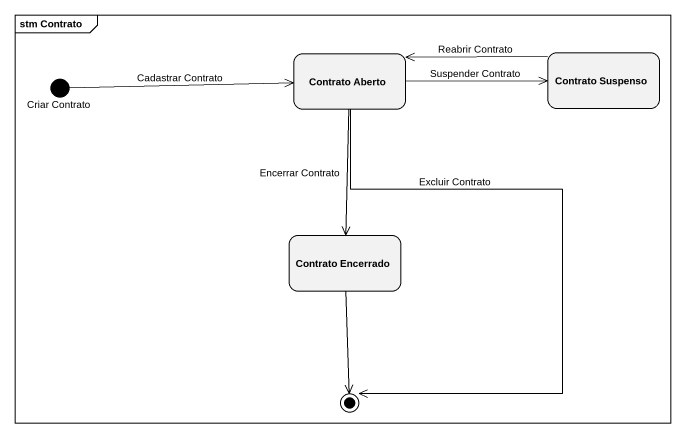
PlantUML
@startuml
mainframe stm Contrato
hide empty description
state "Criar Contrato" as Criar_Contrato <<start>>
state "Contrato Aberto" as Contrato_Aberto
state "Contrato Suspenso" as Contrato_Suspenso
state "Contrato Encerrado" as Contrato_Encerrado
Criar_Contrato -right-> Contrato_Aberto : Cadastrar Contrato
Contrato_Aberto -right-> Contrato_Suspenso : Suspender Contrato
Contrato_Aberto --> Contrato_Encerrado : Encerrar Contrato
Contrato_Suspenso -left-> Contrato_Aberto : Reabrir Contrato
Contrato_Aberto --> [*] : Excluir Contrato
Contrato_Encerrado --> [*]
@enduml
